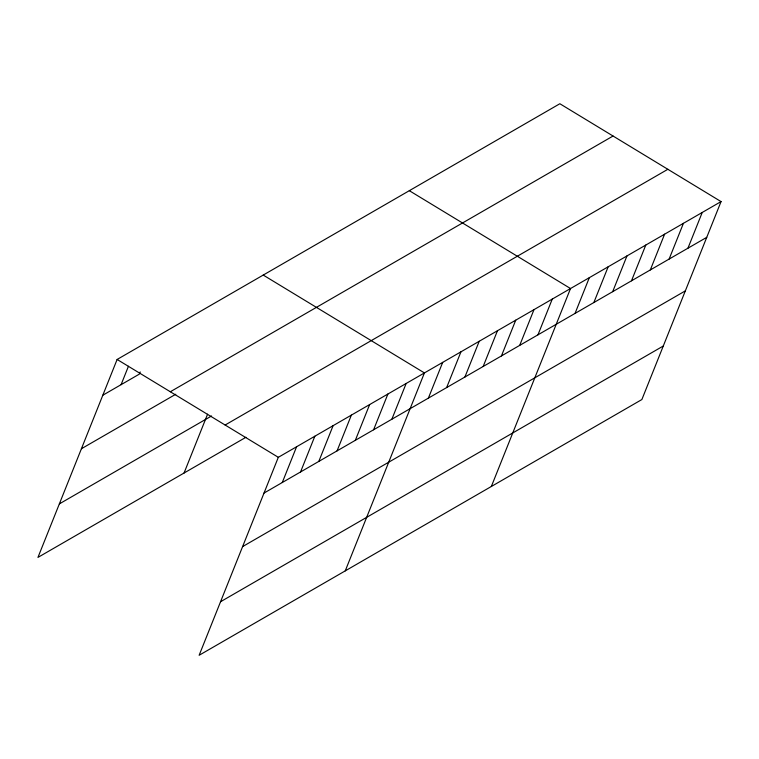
<?xml version="1.0" encoding="UTF-8"?>
<svg xmlns="http://www.w3.org/2000/svg" width="759" height="759" viewBox="0 0 759 759"><rect width="100%" height="100%" fill="white"/><g stroke="black" fill="none" stroke-linecap="round" stroke-linejoin="round"><path stroke-width="1.14" d="M721.05 201.59L278.316 457.316L199.143 655.264L641.877 399.538L721.05 201.59L559.857 103.736L117.123 359.462L37.95 557.41L245.944 437.279M121.089 384.671L128.451 366.255M140.216 371.948L139.352 374.121L102.826 395.221M184.048 473.028L207.577 414.196M282.282 482.515L296.579 446.766M300.545 471.965L314.843 436.216M318.808 461.415L333.106 425.666M337.072 450.865L351.37 415.116M355.335 440.324L369.633 404.566M373.599 429.774L387.896 394.025M391.862 419.224L406.16 383.475M345.25 570.872L424.423 372.925L263.221 275.071M428.38 398.124L442.687 362.375M446.643 387.574L460.95 351.825M464.906 377.033L479.214 341.275M483.17 366.483L497.468 330.725M501.433 355.933L515.731 320.184M519.697 345.383L533.994 309.634M537.96 334.833L552.258 299.084M491.348 486.481L570.521 288.534L409.329 190.689M575.037 313.42L589.335 277.661M593.851 302.547L608.158 266.798M612.674 291.684L626.972 255.925M631.488 280.811L645.786 245.062M650.302 269.948L664.599 234.189M669.115 259.075L683.423 223.326M687.939 248.202L702.236 212.454M170.32 391.758L613.044 136.032M81.412 448.74L175.775 394.244M59.354 503.891L211.543 415.979M225.129 425.021L667.854 169.295M264.018 493.065L706.752 237.339M242.614 546.594L685.339 290.868M220.556 601.735L663.281 346.009M117.123 359.462L278.316 457.316"/></g></svg>
